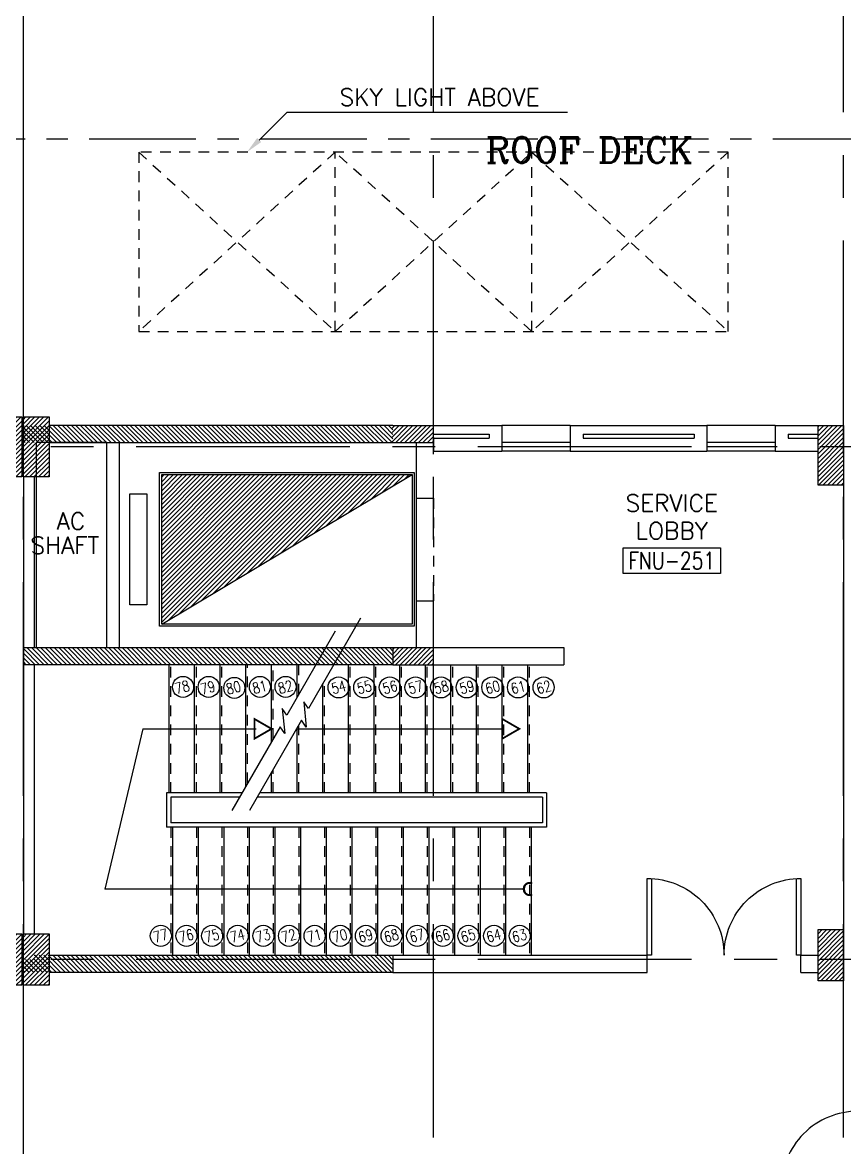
# Model space of a CAD drawing. Extents: x 88852.7 to 88945.7, y 39921.6 to 40001.1.
# Drawn here: x 88893.18 to 88902.8, y 39957.5 to 39970.67 of the extents above; entities that cross this region are included whole.
import ezdxf
from ezdxf.enums import TextEntityAlignment as Align

# ---------------------------------------------------------------- set-up
doc = ezdxf.new("R2010")
doc.units = 0
doc.header["$MEASUREMENT"] = 0
for name, pattern in [('CENTER', [2, 1.25, -0.25, 0.25, -0.25]), ('CENTERX2', [4, 2.5, -0.5, 0.5, -0.5]), ('HIDDEN2', [0.1875, 0.125, -0.0625])]:
    doc.linetypes.add(name, pattern=pattern)
for name, color, linetype in [('AXES', 11, 'CENTERX2'), ('AXES1', 11, 'CENTER'), ('COL', 11, 'CONTINUOUS'), ('DOOR', 11, 'CONTINUOUS'), ('EJ', 11, 'CONTINUOUS'), ('HAT', 11, 'CONTINUOUS'), ('HIDDEN', 11, 'HIDDEN2'), ('INSUL', 11, 'CONTINUOUS'), ('LIFTS', 11, 'CONTINUOUS'), ('RM-BOX', 11, 'CONTINUOUS'), ('RM-IND', 11, 'CONTINUOUS'), ('RM-NAME', 11, 'CONTINUOUS'), ('RM-NO', 11, 'CONTINUOUS'), ('ROOF', 11, 'CONTINUOUS'), ('SHAFT', 11, 'CONTINUOUS'), ('STR', 11, 'CONTINUOUS'), ('STR-H', 11, 'HIDDEN2'), ('WALL', 11, 'CONTINUOUS'), ('WIN', 11, 'CONTINUOUS')]:
    doc.layers.add(name, color=color, linetype=linetype)
doc.styles.add('ROMANC', font='romanc', dxfattribs={"height": 0.1})
doc.styles.add('ROMANS', font='ROMANS.shx', dxfattribs={"width": 0.6})
pattern_1 = [(45, (-187159.60524, -17370.283364), (-0.0265165042945, 0.0265165042945), [])]
pattern_2 = [(135, (89000.59038, 39919.887153), (0.026516504, 0.026516504), [])]

# ---------------------------------------------------------------- blocks, each defined once
blk = doc.blocks.new('A$C376C1807')
at = {"layer": 'DOOR'}
for p, q in [((0, 0.9), (0, 0.85)), ((0.9, 0.9), (0, 0.9)), ((0, 0.85), (0.899, 0.85))]:
    blk.add_line(p, q, dxfattribs=at)
blk.add_arc((0, 0.9), 0.9, 270, 0, dxfattribs=at)
blk = doc.blocks.new('C11')
at = {"layer": 'HAT'}
h = blk.add_hatch(dxfattribs=at)
h.set_pattern_fill('ANSI31', color=256, scale=300, style=0)
h.set_pattern_definition([(45, (-248556.182, -75061.005), (-26.5165043, 26.5165043), [])])
h.paths.add_polyline_path([(300, 700), (0, 700), (0, 350), (300, 350)])
h.paths.add_polyline_path([(300, 350), (0, 350), (0, 0), (300, 0)])
at = {"layer": 'COL'}
blk.add_lwpolyline([(300, 700), (300, 0), (0, 0), (0, 700)], close=True, dxfattribs=at)
blk = doc.blocks.new('C11D')
at = {"layer": 'COL', "linetype": 'ByBlock'}
for p in [(-320, 0), (0, 0)]:
    blk.add_blockref('C11', p, dxfattribs=at)
blk = doc.blocks.new('C5V')
at = {"layer": 'HAT'}
h = blk.add_hatch(dxfattribs=at)
h.set_pattern_fill('ANSI31', color=256, scale=300, style=0)
h.set_pattern_definition([(45, (-249196.182, -54711.005), (-26.5165043, 26.5165043), [])])
h.paths.add_polyline_path([(-20, 600), (-320, 600), (-320, 300), (-20, 300)])
h.paths.add_polyline_path([(-20, 300), (-320, 300), (-320, 0), (-20, 0)])
h = blk.add_hatch(dxfattribs=at)
h.set_pattern_fill('ANSI31', color=256, scale=300, style=0)
h.set_pattern_definition([(45, (-248876.182, -54711.005), (-26.5165043, 26.5165043), [])])
h.paths.add_polyline_path([(300, 600), (0, 600), (0, 300), (300, 300)])
h.paths.add_polyline_path([(300, 300), (0, 300), (0, 0), (300, 0)])
at = {"layer": 'COL'}
for points in [[(-20, 600), (-20, 0), (-320, 0), (-320, 600)], [(300, 600), (300, 0), (0, 0), (0, 600)]]:
    blk.add_lwpolyline(points, close=True, dxfattribs=at)
blk = doc.blocks.new('RM1')
at = {"layer": 'RM-BOX'}
blk.add_lwpolyline([(570, -200), (-570, -200), (-570, -500), (570, -500)], close=True, dxfattribs=at)
at = {"layer": 'RM-NAME', "style": 'ROMANS'}
for tag, p in [('ROOMNAME1', (0, 324)), ('ROOMNAME2', (0, 0))]:
    blk.add_attdef(tag, text='', height=200, dxfattribs=at).set_placement(p, align=Align.MIDDLE)
at = {"layer": 'RM-NO', "style": 'ROMANS', "width": 0.8}
blk.add_attdef('ROOMNO', text='', height=200, dxfattribs=at).set_placement((0, -350), align=Align.MIDDLE)
blk = doc.blocks.new('D180')
at = {"layer": 'DOOR'}
blk.add_lwpolyline([(850, 899), (850, 0), (900, 0), (900, 900, 0.414214), (0, 0, 0.414214), (-900, 900), (-900, 0), (-850, 0), (-850, 899)], format="xyb", dxfattribs=at)

msp = doc.modelspace()

# ---------------------------------------------------------------- hatches: boundary and pattern name
at = {"layer": 'HAT', "linetype": 'Continuous'}
h = msp.add_hatch(dxfattribs=at)
h.set_pattern_fill('ANSI31', color=0, scale=0.3, style=0)
h.set_pattern_definition(pattern_2)
h.paths.add_polyline_path([(88896.7903, 39965.9496), (88897.5153, 39965.9496), (88897.5153, 39965.7496), (88896.7903, 39965.7496)])
h.paths.add_polyline_path([(88895.5903, 39965.9496), (88896.7903, 39965.9496), (88896.7903, 39965.7496), (88895.5903, 39965.7496)])
h.paths.add_polyline_path([(88894.3903, 39965.9496), (88895.5903, 39965.9496), (88895.5903, 39965.7496), (88894.3903, 39965.7496)])
h.paths.add_polyline_path([(88893.1903, 39965.9496), (88894.3903, 39965.9496), (88894.3903, 39965.7496), (88893.1903, 39965.7496)])
at = {"layer": 'HAT'}
h = msp.add_hatch(dxfattribs=at)
h.set_pattern_fill('ANSI31', color=256, scale=0.3, style=0)
h.set_pattern_definition(pattern_1)
h.paths.add_polyline_path([(88897.9903, 39965.9496), (88897.506, 39965.9496), (88897.506, 39965.7496), (88897.9903, 39965.7496), (88897.9903, 39965.8103)])
h = msp.add_hatch(dxfattribs=at)
h.set_pattern_fill('ANSI31', color=256, scale=0.3, style=0)
h.set_pattern_definition(pattern_1)
h.paths.add_polyline_path([(88895.5903, 39965.3746), (88894.8091, 39965.3746), (88894.8091, 39964.4996), (88895.5903, 39964.4996)])
h.paths.add_polyline_path([(88896.7903, 39965.3746), (88895.5903, 39965.3746), (88895.5903, 39964.4996), (88896.274, 39964.4996), (88896.7903, 39964.8077)])
h.paths.add_polyline_path([(88895.5903, 39964.4996), (88894.8091, 39964.4996), (88894.8091, 39963.6254), (88895.5903, 39964.0916)])
h.paths.add_polyline_path([(88896.274, 39964.4996), (88895.5903, 39964.4996), (88895.5903, 39964.0916)])
h.paths.add_polyline_path([(88897.7403, 39965.3746), (88896.7903, 39965.3746), (88896.7903, 39964.8077)])
h.paths.add_polyline_path([(88896.429, 39964.391), (88896.429, 39964.7081), (88896.609, 39964.7081), (88896.609, 39964.391)], flags=9)
h = msp.add_hatch(dxfattribs=at)
h.set_pattern_fill('ANSI31', color=256, scale=0.3, style=0)
h.set_pattern_definition([(135, (89193.55644, 39809.97983), (0.0265165043, 0.0265165043), [])])
h.paths.add_polyline_path([(88893.1903, 39963.1496), (88893.1903, 39963.3496), (88897.5153, 39963.3496), (88897.5153, 39963.1496)])
h = msp.add_hatch(dxfattribs=at)
h.set_pattern_fill('ANSI31', color=256, scale=0.3, style=0)
h.set_pattern_definition(pattern_1)
h.paths.add_polyline_path([(88897.9903, 39963.3496), (88897.5169, 39963.3496), (88897.5169, 39963.2996), (88897.9903, 39963.2996)])
h.paths.add_polyline_path([(88897.9903, 39963.2996), (88897.5169, 39963.2996), (88897.5169, 39963.1496), (88897.9903, 39963.1496)])
h = msp.add_hatch(dxfattribs=at)
h.set_pattern_fill('ANSI31', color=256, scale=0.3, style=0)
h.set_pattern_definition([(45, (88601.954076, 39904.688557), (-0.0265165043, 0.0265165043), [])])
h.paths.add_polyline_path([(88902.7903, 39960.0496), (88902.4903, 39960.0496), (88902.4903, 39959.6996), (88902.7903, 39959.6996)])
h.paths.add_polyline_path([(88902.7903, 39959.6996), (88902.4903, 39959.6996), (88902.4903, 39959.4496), (88902.7903, 39959.4496)])
at = {"layer": 'HAT', "linetype": 'Continuous'}
h = msp.add_hatch(dxfattribs=at)
h.set_pattern_fill('ANSI31', color=0, scale=0.3, style=0)
h.set_pattern_definition(pattern_2)
h.paths.add_polyline_path([(88896.7903, 39959.6996), (88897.5153, 39959.6996), (88897.5153, 39959.5496), (88896.7903, 39959.5496)])
h.paths.add_polyline_path([(88896.7903, 39959.7496), (88897.5153, 39959.7496), (88897.5153, 39959.6996), (88896.7903, 39959.6996)])
h.paths.add_polyline_path([(88895.5903, 39959.6996), (88896.7903, 39959.6996), (88896.7903, 39959.5496), (88895.5903, 39959.5496)])
h.paths.add_polyline_path([(88895.5903, 39959.7496), (88896.7903, 39959.7496), (88896.7903, 39959.6996), (88895.5903, 39959.6996)])
h.paths.add_polyline_path([(88894.3903, 39959.6996), (88895.5903, 39959.6996), (88895.5903, 39959.5496), (88894.3903, 39959.5496)])
h.paths.add_polyline_path([(88894.3903, 39959.7496), (88895.5903, 39959.7496), (88895.5903, 39959.6996), (88894.3903, 39959.6996)])
h.paths.add_polyline_path([(88893.1903, 39959.6996), (88894.3903, 39959.6996), (88894.3903, 39959.5496), (88893.1903, 39959.5496)])
h.paths.add_polyline_path([(88893.3145, 39959.7496), (88894.3903, 39959.7496), (88894.3903, 39959.6996), (88893.3145, 39959.6996)])

# ---------------------------------------------------------------- linework, layer by layer
at = {"layer": 'AXES'}
for p, q in [((88897.9903, 39921.6153), (88897.9903, 40000.4279)), ((88893.1903, 39921.6153), (88893.1903, 40000.0779)), ((88902.7903, 39921.6153), (88902.7903, 40000.0779)), ((88945.0103, 39965.6996), (88876.9703, 39965.6996)), ((88945.0103, 39959.6996), (88876.9703, 39959.6996))]:
    msp.add_line(p, q, dxfattribs=at)
at = {"layer": 'AXES1'}
msp.add_line((88935.2103, 39969.2996), (88876.9703, 39969.2996), dxfattribs=at)
at = {"layer": 'COL'}
for p, q in [((88893.1903, 39965.9496), (88893.1903, 39965.7496)), ((88897.5153, 39965.9496), (88893.4903, 39965.9496)), ((88893.4903, 39965.7496), (88897.9903, 39965.7496))]:
    msp.add_line(p, q, dxfattribs=at)
for points in [[(88897.5153, 39963.1496), (88893.1903, 39963.1496), (88893.1903, 39963.3496), (88897.5153, 39963.3496)], [(88902.7903, 39960.0496), (88902.7903, 39959.4496), (88902.4903, 39959.4496), (88902.4903, 39960.0496)]]:
    msp.add_lwpolyline(points, close=True, dxfattribs=at)
for points in [[(88893.3145, 39959.7496), (88893.323, 39959.7496)], [(88893.4903, 39959.7496), (88897.5153, 39959.7496), (88897.5153, 39959.5496), (88893.4903, 39959.5496)]]:
    msp.add_lwpolyline(points, dxfattribs=at)
at = {"layer": 'EJ'}
for p, q in [((88893.1903, 39965.3496), (88893.1903, 39959.9996)), ((88893.1903, 39956.3496), (88893.1903, 39959.4496))]:
    msp.add_line(p, q, dxfattribs=at)
at = {"layer": 'HIDDEN'}
for p, q in [((88894.5403, 39969.1496), (88896.8403, 39967.0496)), ((88896.8403, 39969.1496), (88894.5403, 39967.0496)), ((88894.5403, 39969.1496), (88894.5403, 39967.0496)), ((88901.4403, 39969.1496), (88894.5403, 39969.1496)), ((88896.8403, 39967.0496), (88896.8403, 39969.1496)), ((88896.8403, 39967.0496), (88896.8403, 39969.1496)), ((88896.8403, 39967.0496), (88899.1403, 39969.1496)), ((88899.1403, 39967.0496), (88896.8403, 39969.1496)), ((88899.1403, 39967.0496), (88899.1403, 39969.1496)), ((88899.1403, 39967.0496), (88899.1403, 39969.1496)), ((88899.1403, 39969.1496), (88901.4403, 39967.0496)), ((88901.4403, 39969.1496), (88899.1403, 39967.0496)), ((88901.4403, 39967.0496), (88901.4403, 39969.1496)), ((88894.5403, 39967.0496), (88901.4403, 39967.0496)), ((88897.9903, 39965.0996), (88897.9903, 39963.8996))]:
    msp.add_line(p, q, dxfattribs=at)
at = {"layer": 'INSUL'}
for p, q in [((88897.9903, 39965.8496), (88898.6403, 39965.8496)), ((88897.9903, 39965.7996), (88898.6403, 39965.7996)), ((88898.6403, 39965.8496), (88898.6403, 39965.7996)), ((88899.7403, 39965.8496), (88899.7403, 39965.7996)), ((88899.7403, 39965.8496), (88901.0403, 39965.8496)), ((88899.7403, 39965.7996), (88901.0403, 39965.7996)), ((88901.0403, 39965.8496), (88901.0403, 39965.7996)), ((88902.1403, 39965.8496), (88902.4903, 39965.8496)), ((88902.1403, 39965.8496), (88902.1403, 39965.7996)), ((88902.1403, 39965.7996), (88902.4903, 39965.7996))]:
    msp.add_line(p, q, dxfattribs=at)
at = {"layer": 'LIFTS'}
for p, q in [((88894.7841, 39965.3996), (88897.7653, 39965.3996)), ((88894.7841, 39963.5996), (88894.7841, 39965.3996)), ((88894.8091, 39963.6254), (88897.7403, 39965.3746)), ((88894.8091, 39965.3746), (88897.7403, 39965.3746)), ((88894.8091, 39963.6246), (88894.8091, 39965.3746)), ((88897.7403, 39965.3746), (88897.7403, 39963.6246)), ((88897.7653, 39965.3996), (88897.7653, 39963.5996)), ((88897.7903, 39963.8996), (88897.7903, 39965.0996)), ((88897.7653, 39963.5996), (88894.7841, 39963.5996)), ((88897.7403, 39963.6246), (88894.8091, 39963.6246))]:
    msp.add_line(p, q, dxfattribs=at)
msp.add_lwpolyline([(88894.6341, 39963.8496), (88894.4341, 39963.8496), (88894.4341, 39965.1496), (88894.6341, 39965.1496)], close=True, dxfattribs=at)
at = {"layer": 'RM-IND'}
for p, q in [((88895.9493, 39969.2906), (88896.2778, 39969.6175)), ((88896.2778, 39969.6175), (88896.7907, 39969.6175)), ((88896.7907, 39969.6175), (88899.5574, 39969.6175))]:
    msp.add_line(p, q, dxfattribs=at)
msp.add_solid([(88895.9728, 39969.267), (88895.9258, 39969.3143), (88895.8076, 39969.1496)], dxfattribs=at)
at = {"layer": 'ROOF'}
msp.add_line((88893.1903, 39966.0496), (88893.1903, 39977.5996), dxfattribs=at)
at = {"layer": 'SHAFT'}
msp.add_lwpolyline([(88894.1653, 39965.7496), (88893.3403, 39965.7496), (88893.3403, 39963.3496), (88894.1653, 39963.3496)], close=True, dxfattribs=at)
at = {"layer": 'STR'}
for p, q in [((88897.1371, 39963.696), (88896.5258, 39962.6373)), ((88896.8411, 39963.542), (88896.2743, 39962.5603)), ((88894.8945, 39961.6496), (88894.8945, 39963.1496)), ((88895.1945, 39961.6496), (88895.1945, 39963.1496)), ((88895.4945, 39961.6496), (88895.4945, 39963.1496)), ((88895.7945, 39961.7293), (88895.7945, 39963.1496)), ((88896.0945, 39962.2489), (88896.0945, 39963.1496)), ((88896.3945, 39962.7685), (88896.3945, 39963.1496)), ((88896.9945, 39961.6496), (88896.9945, 39963.1496)), ((88897.2945, 39961.6496), (88897.2945, 39963.1496)), ((88897.5945, 39961.6496), (88897.5945, 39963.1496)), ((88897.8945, 39961.6496), (88897.8945, 39963.1496)), ((88898.1945, 39961.6496), (88898.1945, 39963.1496)), ((88898.4945, 39961.6496), (88898.4945, 39963.1496)), ((88898.7945, 39961.6496), (88898.7945, 39963.1496)), ((88899.0945, 39961.6496), (88899.0945, 39963.1496)), ((88896.6945, 39961.6496), (88896.6945, 39962.9295)), ((88896.4469, 39962.5007), (88895.8357, 39961.4419)), ((88894.5882, 39962.3996), (88894.1445, 39960.5246)), ((88894.5882, 39962.3996), (88895.9145, 39962.3996)), ((88896.1954, 39962.4237), (88895.6286, 39961.4419)), ((88896.3945, 39961.6496), (88896.3945, 39962.4099)), ((88896.3945, 39962.3996), (88898.7945, 39962.3996)), ((88896.0945, 39961.6496), (88896.0945, 39961.8902)), ((88894.8645, 39961.6496), (88894.8645, 39961.2496)), ((88895.7485, 39961.6496), (88894.8645, 39961.6496)), ((88894.9145, 39961.5996), (88894.9145, 39961.2996)), ((88895.7196, 39961.5996), (88894.9145, 39961.5996)), ((88899.2645, 39961.5996), (88895.9267, 39961.5996)), ((88899.3145, 39961.6496), (88895.9556, 39961.6496)), ((88899.2645, 39961.5996), (88899.2645, 39961.2996)), ((88899.3145, 39961.6496), (88899.3145, 39961.2496)), ((88899.2645, 39961.2996), (88894.9145, 39961.2996)), ((88899.3145, 39961.2496), (88894.8645, 39961.2496)), ((88894.9345, 39961.2496), (88894.9345, 39959.7496)), ((88895.2345, 39961.2496), (88895.2345, 39959.7496)), ((88895.5345, 39961.2496), (88895.5345, 39959.7496)), ((88895.8345, 39961.2496), (88895.8345, 39959.7496)), ((88896.1345, 39961.2496), (88896.1345, 39959.7496)), ((88896.4345, 39961.2496), (88896.4345, 39959.7496)), ((88896.7345, 39961.2496), (88896.7345, 39959.7496)), ((88897.0345, 39961.2496), (88897.0345, 39959.7496)), ((88897.3345, 39961.2496), (88897.3345, 39959.7496)), ((88897.6345, 39961.2496), (88897.6345, 39959.7496)), ((88897.9345, 39961.2496), (88897.9345, 39959.7496)), ((88898.2345, 39961.2496), (88898.2345, 39959.7496)), ((88898.5345, 39961.2496), (88898.5345, 39959.7496)), ((88898.8345, 39961.2496), (88898.8345, 39959.7496)), ((88899.1345, 39961.2496), (88899.1345, 39959.7496)), ((88899.0395, 39960.5246), (88894.1445, 39960.5246))]:
    msp.add_line(p, q, dxfattribs=at)
at = {"layer": 'STR', "linetype": 'HIDDEN2'}
msp.add_line((88896.4145, 39962.8031), (88896.4145, 39963.1496), dxfattribs=at)
at = {"layer": 'STR'}
for points in [[(88896.5258, 39962.6373), (88896.4711, 39962.7147), (88896.5003, 39962.4204), (88896.4469, 39962.5007)], [(88896.2743, 39962.5603), (88896.2196, 39962.6377), (88896.2488, 39962.3434), (88896.1954, 39962.4237)]]:
    msp.add_lwpolyline(points, dxfattribs=at)
at = {"layer": 'STR', "const_width": 0.0215}
for points in [[(88895.8945, 39962.2841), (88895.8945, 39962.515), (88896.0945, 39962.3996)], [(88898.7945, 39962.2841), (88898.7945, 39962.515), (88898.9945, 39962.3996)]]:
    msp.add_lwpolyline(points, close=True, dxfattribs=at)
at = {"layer": 'STR', "color": 11}
for centre in [(88895.0589, 39962.8901), (88895.3589, 39962.8901), (88895.6589, 39962.8791), (88895.9589, 39962.8906), (88896.2589, 39962.8906), (88896.8789, 39962.8844), (88897.1789, 39962.8844), (88897.4789, 39962.8844), (88897.7789, 39962.8844), (88898.0789, 39962.8844), (88898.3789, 39962.8844), (88898.6789, 39962.8844), (88898.9789, 39962.8844), (88899.2789, 39962.8844), (88894.7989, 39959.9771), (88895.0989, 39959.9771), (88895.3989, 39959.9771), (88895.6989, 39959.9771), (88895.9989, 39959.9771), (88896.2989, 39959.9771), (88896.5989, 39959.9771), (88896.8989, 39959.9771), (88897.1989, 39959.9771), (88897.4989, 39959.9771), (88897.7989, 39959.9771), (88898.0989, 39959.9771), (88898.3989, 39959.9771), (88898.6989, 39959.9771), (88898.9989, 39959.9771)]:
    msp.add_circle(centre, 0.1232, dxfattribs=at)
at = {"layer": 'STR'}
for radius, start, end in [(0.075, 66.42182, 293.57818), (0.065, 62.51357, 297.48643)]:
    msp.add_arc((88899.1145, 39960.5246), radius, start, end, dxfattribs=at)
at = {"layer": 'STR-H'}
for p, q in [((88894.9145, 39961.6496), (88894.9145, 39963.1496)), ((88895.2145, 39961.6496), (88895.2145, 39963.1496)), ((88895.5145, 39961.6496), (88895.5145, 39963.1496)), ((88895.8145, 39961.7639), (88895.8145, 39963.1496)), ((88896.1145, 39962.2835), (88896.1145, 39963.1496)), ((88897.0145, 39961.6496), (88897.0145, 39963.1496)), ((88897.3145, 39961.6496), (88897.3145, 39963.1496)), ((88897.6145, 39961.6496), (88897.6145, 39963.1496)), ((88897.9145, 39961.6496), (88897.9145, 39963.1496)), ((88898.2145, 39961.6496), (88898.2145, 39963.1496)), ((88898.5145, 39961.6496), (88898.5145, 39963.1496)), ((88898.8145, 39961.6496), (88898.8145, 39963.1496)), ((88899.1145, 39961.6496), (88899.1145, 39963.1496)), ((88896.7145, 39961.6496), (88896.7145, 39962.9641)), ((88896.4145, 39961.6496), (88896.4145, 39962.4445)), ((88896.1145, 39961.6496), (88896.1145, 39961.9249)), ((88894.9145, 39961.2496), (88894.9145, 39959.7496)), ((88895.2145, 39961.2496), (88895.2145, 39959.7496)), ((88895.5145, 39961.2496), (88895.5145, 39959.7496)), ((88895.8145, 39961.2496), (88895.8145, 39959.7496)), ((88896.1145, 39961.2496), (88896.1145, 39959.7496)), ((88896.4145, 39961.2496), (88896.4145, 39959.7496)), ((88896.7145, 39961.2496), (88896.7145, 39959.7496)), ((88897.0145, 39961.2496), (88897.0145, 39959.7496)), ((88897.3145, 39961.2496), (88897.3145, 39959.7496)), ((88897.6145, 39961.2496), (88897.6145, 39959.7496)), ((88897.9145, 39961.2496), (88897.9145, 39959.7496)), ((88898.2145, 39961.2496), (88898.2145, 39959.7496)), ((88898.5145, 39961.2496), (88898.5145, 39959.7496)), ((88898.8145, 39961.2496), (88898.8145, 39959.7496)), ((88899.1145, 39961.2496), (88899.1145, 39959.7496))]:
    msp.add_line(p, q, dxfattribs=at)
at = {"layer": 'WALL'}
for p, q in [((88897.5153, 39965.9496), (88898.7903, 39965.9496)), ((88898.7903, 39965.9496), (88898.7903, 39965.6496)), ((88899.5903, 39965.9496), (88899.5903, 39965.6496)), ((88899.5903, 39965.9496), (88901.1903, 39965.9496)), ((88901.1903, 39965.9496), (88901.1903, 39965.6496)), ((88901.9903, 39965.9496), (88902.4903, 39965.9496)), ((88901.9903, 39965.9496), (88901.9903, 39965.6496)), ((88902.0959, 39965.9496), (88902.1459, 39965.9496)), ((88902.4646, 39965.9496), (88902.5146, 39965.9496)), ((88894.3153, 39963.3496), (88894.3153, 39965.7496)), ((88894.3153, 39963.4996), (88894.3153, 39965.7496)), ((88897.7903, 39965.0996), (88897.7903, 39965.7496)), ((88902.7903, 39965.7496), (88902.7903, 39959.6496)), ((88897.9903, 39965.6496), (88898.7903, 39965.6496)), ((88899.5903, 39965.6496), (88901.1903, 39965.6496)), ((88901.9903, 39965.6496), (88902.4903, 39965.6496)), ((88893.3145, 39965.3496), (88893.3145, 39963.3496)), ((88897.9903, 39965.0996), (88897.9903, 39965.3496)), ((88897.7903, 39965.0996), (88897.9903, 39965.0996)), ((88897.7903, 39963.8996), (88897.9903, 39963.8996)), ((88897.7903, 39963.3496), (88897.7903, 39963.8996)), ((88897.9903, 39963.2996), (88897.9903, 39963.8996)), ((88897.5153, 39963.3496), (88899.5145, 39963.3496)), ((88899.5145, 39963.3496), (88899.5145, 39963.1496)), ((88893.3145, 39963.1496), (88893.3145, 39959.9996)), ((88897.5153, 39963.1496), (88899.5145, 39963.1496)), ((88897.5153, 39959.7496), (88900.4903, 39959.7496)), ((88900.4903, 39959.5496), (88900.4903, 39959.7496)), ((88902.2903, 39959.5496), (88902.2903, 39959.7496)), ((88902.2903, 39959.7496), (88902.4903, 39959.7496)), ((88897.5153, 39959.5496), (88900.4903, 39959.5496)), ((88902.2903, 39959.5496), (88902.4903, 39959.5496))]:
    msp.add_line(p, q, dxfattribs=at)
at = {"layer": 'WALL', "linetype": 'ByBlock', "ltscale": 0.3}
msp.add_line((88897.9903, 39965.8103), (88897.9903, 39965.6496), dxfattribs=at)
at = {"layer": 'WIN'}
for p, q in [((88899.5903, 39965.9496), (88898.7903, 39965.9496)), ((88901.9903, 39965.9496), (88901.1903, 39965.9496)), ((88899.5903, 39965.7496), (88898.7903, 39965.7496)), ((88901.9903, 39965.7496), (88901.1903, 39965.7496)), ((88899.5903, 39965.6996), (88898.7903, 39965.6996)), ((88899.5903, 39965.6496), (88898.7903, 39965.6496)), ((88901.9903, 39965.6996), (88901.1903, 39965.6996)), ((88901.9903, 39965.6496), (88901.1903, 39965.6496))]:
    msp.add_line(p, q, dxfattribs=at)

# ---------------------------------------------------------------- block references
at = {"layer": 'COL', "xscale": 0.001, "yscale": 0.001, "zscale": 0.001}
for name, p in [('C11D', (88893.1903, 39965.3496)), ('C5V', (88893.1903, 39959.3996))]:
    msp.add_blockref(name, p, dxfattribs=at)
at = {"layer": 'COL', "linetype": 'ByBlock', "xscale": 0.001, "yscale": 0.001, "zscale": 0.001}
msp.add_blockref('C11', (88902.4903, 39965.2496), dxfattribs=at)
at = {"layer": 'DOOR', "linetype": 'Continuous', "rotation": 180}
msp.add_blockref('A$C376C1807', (88902.9582, 39957.9246), dxfattribs=at)
at = {"layer": 'RM-NO'}
ref = msp.add_blockref('RM1', (88900.7784, 39964.718), dxfattribs=dict(at, xscale=-0.001, yscale=0.001, zscale=0.001))
ref.add_attrib('ROOMNO', 'FNU-251', dxfattribs={"height": 0.2, "style": 'ROMANS', "width": 0.8}).set_placement((88900.7784, 39964.368), align=Align.MIDDLE)
ref.add_attrib('ROOMNAME2', 'LOBBY', dxfattribs={"layer": 'RM-NAME', "height": 0.2, "style": 'ROMANS'}).set_placement((88900.7784, 39964.718), align=Align.MIDDLE)
ref.add_attrib('ROOMNAME1', 'SERVICE', dxfattribs={"layer": 'RM-NAME', "height": 0.2, "style": 'ROMANS'}).set_placement((88900.7784, 39965.0418), align=Align.MIDDLE)
at = {"layer": 'WALL', "xscale": -0.001, "yscale": 0.001, "zscale": 0.001}
msp.add_blockref('D180', (88901.3903, 39959.7496), dxfattribs=at)

# ---------------------------------------------------------------- texts
at = {"layer": 'RM-NAME', "style": 'ROMANS'}
msp.add_text('SKY LIGHT ABOVE', height=0.2, dxfattribs=at).set_placement((88896.8907, 39969.7925), align=Align.MIDDLE_LEFT)
for s, p in [('AC', (88893.7466, 39964.8307)), ('SHAFT', (88893.6758, 39964.5473))]:
    msp.add_text(s, height=0.2, dxfattribs=at).set_placement(p, align=Align.MIDDLE)
at = {"layer": 'RM-NO', "color": 2, "style": 'ROMANC'}
msp.add_text('ROOF DECK', height=0.3, dxfattribs=at).set_placement((88899.8084, 39969.1759), align=Align.MIDDLE)
at = {"layer": 'STR', "color": 9, "style": 'ROMANS', "width": 0.8}
for s, p in [('78', (88895.0489, 39962.8875)), ('79', (88895.3489, 39962.882)), ('80', (88895.6489, 39962.882)), ('81', (88895.9562, 39962.8893)), ('82', (88896.2562, 39962.8893)), ('54', (88896.8811, 39962.8866)), ('55', (88897.1811, 39962.8866)), ('56', (88897.4811, 39962.8866)), ('57', (88897.7811, 39962.8866)), ('58', (88898.0811, 39962.8866)), ('59', (88898.3811, 39962.8866)), ('60', (88898.6811, 39962.8866)), ('61', (88898.9811, 39962.8866)), ('62', (88899.2811, 39962.8866)), ('77', (88894.7956, 39959.9782)), ('76', (88895.0956, 39959.9782)), ('75', (88895.3956, 39959.9782)), ('74', (88895.6956, 39959.9782)), ('73', (88895.9956, 39959.9782)), ('72', (88896.2956, 39959.9782)), ('71', (88896.5956, 39959.9782)), ('70', (88896.8956, 39959.9782)), ('69', (88897.1956, 39959.9782)), ('68', (88897.4956, 39959.9782)), ('67', (88897.7956, 39959.9782)), ('66', (88898.0956, 39959.9782)), ('65', (88898.3956, 39959.9782)), ('64', (88898.6956, 39959.9782)), ('63', (88898.9956, 39959.9782))]:
    msp.add_text(s, height=0.125, rotation=15, dxfattribs=at).set_placement(p, align=Align.MIDDLE)

doc.saveas('drawing.dxf')
